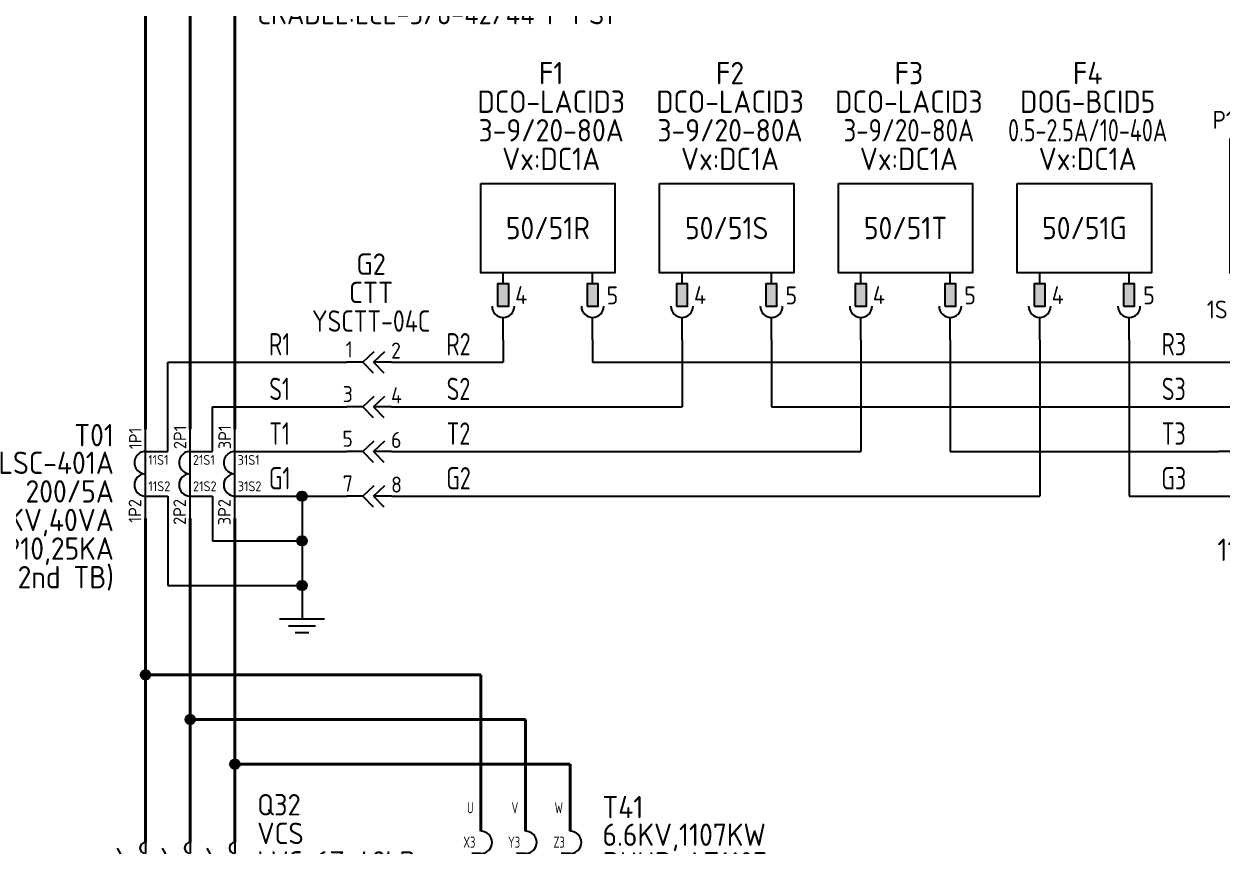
# Model space of a CAD drawing. Header units: millimetres. Extents: x 0 to 556, y 1 to 306.
# Drawn here: x 68.9 to 202.9, y 128.3 to 220.3 of the extents above; entities that cross this region are included whole.
import ezdxf
from ezdxf.enums import TextEntityAlignment as Align

# ---------------------------------------------------------------- set-up
doc = ezdxf.new("R2010")
doc.units = ezdxf.units.MM
doc.linetypes.add('JIS_02_0.7', pattern=[1.35, 0.75, -0.6])
doc.layers.add('BUS&POWER CABLE', color=2, linetype='Continuous', lineweight=40)
for name, color, linetype in [('MISC', 7, 'Continuous'), ('SYMS', 7, 'Continuous'), ('TAGS', 7, 'Continuous'), ('TERMS', 7, 'Continuous'), ('WIRE(DEFAULT)', 7, 'Continuous'), ('WIREFIXED', 7, 'Continuous')]:
    doc.layers.add(name, color=color, linetype=linetype)
doc.styles.add('SIMPLEX', font='simplex')
doc.styles.get("Standard").update_dxf_attribs({"font": 'txt.shx', "height": 2.4, "bigfont": 'whgtxt.shx'})
doc.styles.add('WD', font='ISOCP2.shx')
doc.styles.add('WD_IEC', font='ISOCP2.shx', dxfattribs={"width": 1.1, "height": 2.4, "bigfont": 'whgtxt.shx'})

# ---------------------------------------------------------------- blocks, each defined once
blk = doc.blocks.new('VG21_OCR1')
for p, q in [((-5, -6.25), (-5, -5)), ((5, -6.25), (5, -5)), ((-5, -12.5), (-5, -10)), ((5, -12.5), (5, -10))]:
    blk.add_line(p, q)
for points in [[(-7.5, 5), (7.5, 5), (7.5, -5), (-7.5, -5)], [(-5.62, -8.75), (-4.38, -8.75), (-4.38, -6.25), (-5.62, -6.25)], [(4.38, -8.75), (5.62, -8.75), (5.62, -6.25), (4.38, -6.25)]]:
    blk.add_lwpolyline(points, close=True)
for centre in [(-5, -8.75), (5, -8.75)]:
    blk.add_arc(centre, 1.25, 180, 0)
for points in [[(-5.62, -6.25), (-5.62, -8.75), (-4.38, -6.25), (-4.38, -8.75)], [(4.38, -6.25), (4.38, -8.75), (5.62, -6.25), (5.62, -8.75)]]:
    blk.add_solid(points)
at = {"style": 'WD'}
for tag, p in [('TAG1', (0.37, 15.34)), ('RATING11', (0.37, 12.14)), ('RATING1', (0.37, 8.94)), ('RATING2', (0.37, 5.74))]:
    blk.add_attdef(tag, text='', height=2.5, dxfattribs=at).set_placement(p, align=Align.BOTTOM_CENTER)
at = {"style": 'WD', "flags": 1}
for tag, p in [('INST', (-10.31, 1.22)), ('LOC', (-10.35, -0.14)), ('CAT', (-10.33, -1.49)), ('FAMILY', (-10.23, -2.87)), ('MFG', (-10.29, -4.28)), ('ASSYCODE', (-10.35, -5.64))]:
    blk.add_attdef(tag, text='', height=1, dxfattribs=at).set_placement(p, align=Align.RIGHT)
at = {"style": 'WD'}
blk.add_attdef('RATING12', text='', height=2.5, dxfattribs=at).set_placement((0, 0), align=Align.MIDDLE_CENTER)
at = {"linetype": 'Continuous', "style": 'WD'}
for tag, p in [('TERM01', (-3.66, -8.5)), ('TERM02', (6.57, -8.54))]:
    blk.add_attdef(tag, p, '', height=2, dxfattribs=at)
at = {"style": 'WD', "flags": 1}
for tag, p in [('X8TERM01', (-5, -12.5)), ('X8TERM02', (5, -12.5))]:
    blk.add_attdef(tag, p, '', height=0.32, dxfattribs=at)
blk = doc.blocks.new('HT51_TTM1')
at = {"layer": 'SYMS'}
for p, q in [((-0.7, 0), (-2.5, 0)), ((-0.7, 0), (0.56, 1.2)), ((-0.7, 0), (0.45, -1.2)), ((0.5, 0), (1.76, 1.2)), ((2.5, 0), (0.5, 0)), ((0.5, 0), (1.65, -1.2))]:
    blk.add_line(p, q, dxfattribs=at)
at = {"style": 'WD_IEC'}
for tag, p in [('TAG1', (0.23, 10.96)), ('RATING12', (0.23, 7.79)), ('RATING11', (0.23, 4.59))]:
    blk.add_attdef(tag, text='', height=2.4, dxfattribs=at).set_placement(p, align=Align.MIDDLE_CENTER)
blk.add_attdef('TERM01', text='', height=1.8, dxfattribs=at).set_placement((-1.81, 0.52), align=Align.RIGHT)
blk.add_attdef('TERM02', (2.46, 0.39), '', height=1.8, dxfattribs=at)
at = {"style": 'WD', "flags": 1}
for tag, p in [('X4TERM01', (-2.5, 0)), ('X1TERM02', (2.5, 0))]:
    blk.add_attdef(tag, p, '', height=0.08, dxfattribs=at)
at = {"style": 'WD_IEC', "flags": 1}
for tag, p in [('INST', (-3.15, -3.28)), ('LOC', (-3.18, -4.58)), ('FAMILY', (-3.05, -5.97)), ('MFG', (-2.98, -7.5)), ('CAT', (-3.01, -8.8)), ('ASSYCODE', (-2.88, -10.19)), ('CAT01', (-2.88, -11.59)), ('CAT02', (-2.88, -13.05))]:
    blk.add_attdef(tag, text='', height=1, dxfattribs=at).set_placement(p, align=Align.RIGHT)
blk = doc.blocks.new('HT52_TTM1')
at = {"layer": 'SYMS'}
for p, q in [((-0.7, 0), (-2.5, 0)), ((-0.7, 0), (0.56, 1.2)), ((-0.7, 0), (0.45, -1.2)), ((0.5, 0), (1.76, 1.2)), ((2.5, 0), (0.5, 0)), ((0.5, 0), (1.65, -1.2))]:
    blk.add_line(p, q, dxfattribs=at)
at = {"style": 'WD_IEC', "flags": 1}
for tag, p in [('TAG2', (0.23, 10.96)), ('RATING12', (0.23, 7.79)), ('RATING11', (0.23, 4.59))]:
    blk.add_attdef(tag, text='', height=2.4, dxfattribs=at).set_placement(p, align=Align.MIDDLE_CENTER)
at = {"style": 'WD_IEC'}
blk.add_attdef('TERM01', text='', height=1.8, dxfattribs=at).set_placement((-1.81, 0.52), align=Align.RIGHT)
blk.add_attdef('TERM02', (2.46, 0.39), '', height=1.8, dxfattribs=at)
at = {"style": 'WD', "flags": 1}
for tag, p in [('X4TERM01', (-2.5, 0)), ('X1TERM02', (2.5, 0))]:
    blk.add_attdef(tag, p, '', height=0.08, dxfattribs=at)
at = {"style": 'WD_IEC', "flags": 1}
for tag, p in [('INST', (-3.15, -3.28)), ('LOC', (-3.18, -4.58)), ('FAMILY', (-3.05, -5.97))]:
    blk.add_attdef(tag, text='', height=1, dxfattribs=at).set_placement(p, align=Align.RIGHT)
blk = doc.blocks.new('WD_WNH')
at = {"linetype": 'Continuous', "style": 'WD_IEC', "width": 0.8}
blk.add_attdef('WIRENO', text='', height=2.5, dxfattribs=at).set_placement((0, 0.75), align=Align.CENTER)
at = {"style": 'WD_IEC', "flags": 1}
for tag, p in [('W08USER', (0, 0.375)), ('W04USER', (0, 0.875)), ('W05USER', (0, 0.75)), ('W09USER', (0, 0.25)), ('W03USER', (0, 1)), ('W06USER', (0, 0.625)), ('W07USER', (0, 0.5)), ('W02USER', (0, 1.125)), ('W01USER', (0, 1.25)), ('W10USER', (0, 0.125))]:
    blk.add_attdef(tag, text='', height=0.08, dxfattribs=at).set_placement(p, align=Align.CENTER)
blk = doc.blocks.new('VDA1_CT1')
for p, q in [((0, -5), (0, 5)), ((0, 2.5), (2.5, 2.5)), ((0, -2.5), (2.5, -2.5))]:
    blk.add_line(p, q)
for centre, start, end in [((0, 1.25), 90, 270.1236), ((0, -1.25), 90.1236, 270)]:
    blk.add_arc(centre, 1.25, start, end)
at = {"style": 'WD_IEC', "width": 1.05}
blk.add_attdef('TERM01', text='', height=1.4, rotation=90, dxfattribs=at).set_placement((-0.02, 2.76), align=Align.BOTTOM_LEFT)
at = {"style": 'WD_IEC'}
for tag, p in [('TAG1', (-3.54, 3.07)), ('RATING11', (-3.54, -0.02)), ('RATING1', (-3.54, -3.22)), ('RATING2', (-3.54, -6.42)), ('RATING3', (-3.54, -9.62)), ('RATING4', (-3.54, -12.82))]:
    blk.add_attdef(tag, text='', height=2.5, dxfattribs=at).set_placement(p, align=Align.RIGHT)
at = {"flags": 1}
for tag, p, height, style in [('X2TERM01', (0, 5), 0.08, 'WD'), ('X2TERM03', (2.5, 2.5), 0.08, 'WD'), ('X8TERM04', (2.5, -2.5), 0.08, 'WD'), ('INST', (4.53, -4.65), 1, 'WD_IEC'), ('X8TERM02', (0, -5), 0.08, 'WD'), ('LOC', (4.42, -5.91), 1, 'WD_IEC'), ('FAMILY', (4.43, -7.27), 1, 'WD_IEC'), ('CAT', (4.47, -8.52), 1, 'WD_IEC'), ('MFG', (4.41, -9.77), 1, 'WD_IEC'), ('ASSYCODE', (4.28, -11.08), 1, 'WD_IEC')]:
    blk.add_attdef(tag, p, '', height=height, dxfattribs=dict(at, style=style))
at = {"style": 'WD_IEC'}
for tag, p in [('TERM03', (0.3, 0.67)), ('TERM04', (0.32, -2.28))]:
    blk.add_attdef(tag, text='', height=1.1, dxfattribs=at).set_placement(p, align=Align.BOTTOM_LEFT)
at = {"style": 'WD_IEC', "width": 1.05}
blk.add_attdef('TERM02', text='', height=1.4, rotation=90, dxfattribs=at).set_placement((-0.06, -2.83), align=Align.BOTTOM_RIGHT)
blk = doc.blocks.new('VDA2_CT1')
for p, q in [((0, -5), (0, 5)), ((0, 2.5), (2.5, 2.5)), ((0, -2.5), (2.5, -2.5))]:
    blk.add_line(p, q)
for centre, start, end in [((0, 1.25), 90, 270.1236), ((0, -1.25), 90.1236, 270)]:
    blk.add_arc(centre, 1.25, start, end)
at = {"style": 'WD_IEC', "width": 1.05}
blk.add_attdef('TERM01', text='', height=1.4, rotation=90, dxfattribs=at).set_placement((-0.02, 2.76), align=Align.BOTTOM_LEFT)
at = {"style": 'WD_IEC', "flags": 1}
for tag, p in [('TAG2', (-3.54, 3.07)), ('RATING11', (-3.54, -0.02)), ('RATING1', (-3.54, -3.22)), ('RATING2', (-3.54, -6.42)), ('RATING3', (-3.54, -9.62)), ('RATING4', (-3.54, -12.82))]:
    blk.add_attdef(tag, text='', height=2.5, dxfattribs=at).set_placement(p, align=Align.RIGHT)
at = {"flags": 1}
for tag, p, height, style in [('X2TERM01', (0, 5), 0.08, 'WD'), ('X2TERM03', (2.5, 2.5), 0.08, 'WD'), ('X8TERM04', (2.5, -2.5), 0.08, 'WD'), ('INST', (4.53, -4.65), 1, 'WD_IEC'), ('X8TERM02', (0, -5), 0.08, 'WD'), ('LOC', (4.42, -5.91), 1, 'WD_IEC'), ('FAMILY', (4.43, -7.27), 1, 'WD_IEC'), ('CAT', (4.47, -8.52), 1, 'WD_IEC'), ('MFG', (4.41, -9.77), 1, 'WD_IEC'), ('ASSYCODE', (4.28, -11.08), 1, 'WD_IEC')]:
    blk.add_attdef(tag, p, '', height=height, dxfattribs=dict(at, style=style))
at = {"style": 'WD_IEC'}
for tag, p in [('TERM03', (0.3, 0.67)), ('TERM04', (0.32, -2.28))]:
    blk.add_attdef(tag, text='', height=1.1, dxfattribs=at).set_placement(p, align=Align.BOTTOM_LEFT)
at = {"style": 'WD_IEC', "width": 1.05}
blk.add_attdef('TERM02', text='', height=1.4, rotation=90, dxfattribs=at).set_placement((-0.06, -2.83), align=Align.BOTTOM_RIGHT)
blk = doc.blocks.new('WDDOT')
for radius in [0.529, 0.33, 0.164]:
    blk.add_circle((0, 0), radius)
blk = doc.blocks.new('VGND2')
at = {"color": 3}
for p, q in [((0, 0), (0, -1.25)), ((-2.5, -1.25), (2.5, -1.25)), ((-1.5, -2), (1.5, -2)), ((-0.75, -2.75), (0.75, -2.75))]:
    blk.add_line(p, q, dxfattribs=at)
at = {"style": 'WD_IEC'}
for tag, p in [('INST', (-4.14, 0.1)), ('LOC', (-4.14, -3.4))]:
    blk.add_attdef(tag, text='', height=2.5, dxfattribs=at).set_placement(p, align=Align.RIGHT)
at = {"style": 'WD_IEC', "flags": 1}
blk.add_attdef('X2TERM01', (0, 0), '', height=0.32, dxfattribs=at)
at = {"color": 3, "style": 'WD_IEC', "flags": 1}
blk.add_attdef('TAG1', text='', height=2.4, dxfattribs=at).set_placement((-2.47, -6.6), align=Align.RIGHT)
blk = doc.blocks.new('Q020501')
for p, q in [((0, 0), (-1.41, 1.41)), ((-4, 0), (4, 0)), ((0, 0), (-1.41, -1.42))]:
    blk.add_line(p, q)
blk = doc.blocks.new('VH51_WHMT1')
for p, q in [((2.5, 30), (2.5, 25)), ((7.5, 30), (7.5, 25)), ((12.5, 30), (12.5, 25)), ((1.5, 7.5), (2.5, 10)), ((5.5, 10), (5.5, 0)), ((9.5, 10), (9.5, -10)), ((13.5, 7.5), (12.5, 10)), ((1.5, 7.5), (1.5, 0)), ((13.5, 7.5), (13.5, -10)), ((0, 0), (1.5, 0)), ((5.5, 0), (15, 0)), ((9.5, -10), (0, -10)), ((13.5, -10), (15, -10))]:
    blk.add_line(p, q)
for points in [[(1.25, 25), (1.25, 20), (13.75, 20), (13.75, 25)], [(1.25, 20), (1.25, 10), (13.75, 10), (13.75, 20)]]:
    blk.add_lwpolyline(points, close=True)
at = {"layer": 'SYMS'}
blk.add_blockref('Q020501', (7.5, 22.5), dxfattribs=at)
at = {"style": 'SIMPLEX'}
blk.add_text('Wh', height=3, dxfattribs=at).set_placement((7.5, 15), align=Align.MIDDLE)
at = {"flags": 1}
for tag, p, height, style in [('X2TERM01', (2.5, 30), 0.08, 'WD'), ('X2TERM02', (7.5, 30), 0.08, 'WD'), ('X2TERM03', (12.5, 30), 0.08, 'WD'), ('INST', (15.13, 26), 1, 'WD_IEC'), ('LOC', (15.13, 24.65), 1, 'WD_IEC'), ('X4TERM04', (0, 0), 0.08, 'WD'), ('X1TERM05', (15, 0), 0.08, 'WD'), ('X4TERM06', (0, -10), 0.08, 'WD'), ('X1TERM07', (15, -10), 0.08, 'WD')]:
    blk.add_attdef(tag, p, '', height=height, dxfattribs=dict(at, style=style))
at = {"style": 'WD_IEC'}
for tag, p in [('TERM01', (1.72, 26.11)), ('TERM02', (6.72, 26.11)), ('TERM03', (11.72, 26.11)), ('TERM04', (1.02, 4.89)), ('TERM05', (5.02, 4.89))]:
    blk.add_attdef(tag, text='', height=2, dxfattribs=at).set_placement(p, align=Align.RIGHT)
for tag, p, height in [('TAG1', (14.55, 21.69), 2.5), ('TERM06', (9.65, 4.79), 2), ('TERM07', (13.65, 4.79), 2)]:
    blk.add_attdef(tag, p, '', height=height, dxfattribs=at)
at = {"style": 'WD_IEC', "flags": 1}
for tag, p in [('ASSYCODE', (-0.04, 15.09)), ('FAMILY', (-0.04, 13.59)), ('CAT', (-0.04, 12.09)), ('MFG', (-0.04, 10.72))]:
    blk.add_attdef(tag, text='', height=1, dxfattribs=at).set_placement(p, align=Align.RIGHT)
at = {"style": 'WD_IEC'}
for tag, p in [('RATING11', (8.08, -16.56)), ('RATING1', (8.08, -19.76)), ('RATING2', (8.08, -22.96))]:
    blk.add_attdef(tag, text='', height=2.5, dxfattribs=at).set_placement(p, align=Align.TOP_CENTER)
blk = doc.blocks.new('VA22_VCST1')
at = {"color": 2, "lineweight": 40}
for p, q in [((-5, 6.25), (-5, 3.75)), ((0, 6.25), (0, 3.75)), ((5, 6.25), (5, 3.75)), ((-5, -2.5), (-5, -6.25)), ((0, -2.5), (0, -6.25)), ((5, -2.5), (5, -6.25))]:
    blk.add_line(p, q, dxfattribs=at)
for p, q in [((-5, -2.5), (-8.12, 3.12)), ((-5, 3.75), (-5, 2.5)), ((0, -2.5), (-3.12, 3.12)), ((0, 3.75), (0, 2.5)), ((5, -2.5), (1.88, 3.12)), ((5, 3.75), (5, 2.5))]:
    blk.add_line(p, q)
at = {"linetype": 'JIS_02_0.7'}
blk.add_line((-6.39, 0), (3.61, 0), dxfattribs=at)
for centre in [(-5, 3.12), (0, 3.12), (5, 3.12)]:
    blk.add_arc(centre, 0.625, 90, 270)
at = {"style": 'WD_IEC'}
for tag, p in [('TAG2', (7.49, 7.96)), ('RATING12', (7.49, 4.76)), ('RATING11', (7.49, 1.56)), ('RATING10', (7.49, -1.64)), ('RATING1', (7.49, -4.84)), ('RATING2', (7.49, -8.04))]:
    blk.add_attdef(tag, text='', height=2.4, dxfattribs=at).set_placement(p, align=Align.MIDDLE_LEFT)
at = {"style": 'WD', "flags": 1}
for tag, p, height in [('X2TERM01', (-5, 6.25), 0.08), ('X2TERM02', (0, 6.25), 0.08), ('X2TERM03', (5, 6.25), 0.08), ('X4LINK', (-6.39, 0), 0.01), ('X1LINK', (3.61, 0), 0.01), ('X8TERM04', (-5, -6.25), 0.08), ('X8TERM05', (0, -6.25), 0.08), ('X8TERM06', (5, -6.25), 0.08)]:
    blk.add_attdef(tag, p, '', height=height, dxfattribs=at)
at = {"style": 'WD_IEC', "flags": 1}
for tag, p in [('INST', (-6.99, -4.03)), ('LOC', (-7.02, -5.33)), ('FAMILY', (-6.9, -6.72)), ('WDTAGALT', (-6.95, -8.07))]:
    blk.add_attdef(tag, text='', height=1, dxfattribs=at).set_placement(p, align=Align.RIGHT)
blk = doc.blocks.new('VA21_CRADLE2')
at = {"color": 2, "lineweight": 40}
for p, q in [((-5, 21.25), (-5, 17.5)), ((0, 21.25), (0, 17.5)), ((5, 21.25), (5, 17.5)), ((-5, -21.25), (-5, -17.5)), ((0, -21.25), (0, -17.5)), ((5, -21.25), (5, -17.5))]:
    blk.add_line(p, q, dxfattribs=at)
for points in [[(-4.38, 16.25), (-5.62, 16.25), (-5.62, 13.75), (-4.38, 13.75)], [(0.62, 16.25), (-0.62, 16.25), (-0.62, 13.75), (0.62, 13.75)], [(5.62, 16.25), (4.38, 16.25), (4.38, 13.75), (5.62, 13.75)], [(-4.38, -16.25), (-5.62, -16.25), (-5.62, -13.75), (-4.38, -13.75)], [(0.62, -16.25), (-0.62, -16.25), (-0.62, -13.75), (0.62, -13.75)], [(5.62, -16.25), (4.38, -16.25), (4.38, -13.75), (5.62, -13.75)]]:
    blk.add_lwpolyline(points, close=True)
for centre, start, end in [((-5, 16.25), 0, 180), ((0, 16.25), 0, 180), ((5, 16.25), 0, 180), ((-5, -16.25), 180, 0), ((0, -16.25), 180, 0), ((5, -16.25), 180, 0)]:
    blk.add_arc(centre, 1.25, start, end)
for points in [[(-4.38, 13.75), (-4.38, 16.25), (-5.62, 13.75), (-5.62, 16.25)], [(0.62, 13.75), (0.62, 16.25), (-0.62, 13.75), (-0.62, 16.25)], [(5.62, 13.75), (5.62, 16.25), (4.38, 13.75), (4.38, 16.25)], [(-4.38, -13.75), (-4.38, -16.25), (-5.62, -13.75), (-5.62, -16.25)], [(0.62, -13.75), (0.62, -16.25), (-0.62, -13.75), (-0.62, -16.25)], [(5.62, -13.75), (5.62, -16.25), (4.38, -13.75), (4.38, -16.25)]]:
    blk.add_solid(points)
at = {"style": 'WD', "flags": 1}
for tag, p in [('X2TERM01', (-5, 21.25)), ('X2TERM02', (0, 21.25)), ('X2TERM03', (5, 21.25)), ('X8TERM04', (-5, -21.25)), ('X8TERM05', (0, -21.25)), ('X8TERM06', (5, -21.25))]:
    blk.add_attdef(tag, p, '', height=0.08, dxfattribs=at)
at = {"style": 'WD_IEC', "flags": 1}
for tag, p in [('INST', (-7.37, -18.1)), ('LOC', (-7.4, -19.4)), ('FAMILY', (-7.27, -20.79)), ('MFG', (-7.27, -22.22)), ('CAT', (-7.27, -23.54)), ('ASSYCODE', (-7.27, -24.87)), ('WDTAGALT', (-7.27, -26.26))]:
    blk.add_attdef(tag, text='', height=1, dxfattribs=at).set_placement(p, align=Align.RIGHT)
at = {"style": 'WD_IEC'}
blk.add_attdef('RATING11', text='', height=2.4, dxfattribs=at).set_placement((7.49, -18.5), align=Align.MIDDLE_LEFT)
at = {"style": 'WD_IEC', "flags": 1}
blk.add_attdef('TAG1', text='', height=2.4, dxfattribs=at).set_placement((7.49, -21.54), align=Align.MIDDLE_LEFT)
blk = doc.blocks.new('VD61_AUTOTRT1')
at = {"color": 2, "lineweight": 40}
for p, q in [((-5, 10), (-5, 5)), ((0, 10), (0, 5)), ((5, 10), (5, 5)), ((-5, -5), (-5, -10)), ((0, -5), (0, -10)), ((5, -5), (5, -10))]:
    blk.add_line(p, q, dxfattribs=at)
for p, q in [((-5, 2.5), (-6, 2.5)), ((0, 2.5), (-1, 2.5)), ((5, 2.5), (4, 2.5)), ((-5, 0), (-6, 0)), ((0, 0), (-1, 0)), ((5, 0), (4, 0)), ((-5, -2.5), (-6, -2.5)), ((0, -2.5), (-1, -2.5)), ((5, -2.5), (4, -2.5))]:
    blk.add_line(p, q)
for centre in [(-5, 3.75), (0, 3.75), (5, 3.75), (-5, 1.25), (0, 1.25), (5, 1.25), (-5, -1.25), (0, -1.25), (5, -1.25), (-5, -3.75), (0, -3.75), (5, -3.75)]:
    blk.add_arc(centre, 1.25, 270, 90)
at = {"style": 'WD_IEC', "flags": 1}
for tag, p in [('INST', (8.94, 10.62)), ('LOC', (8.98, 9.45))]:
    blk.add_attdef(tag, p, '', height=1, dxfattribs=at)
at = {"flags": 1}
for tag, p in [('X2TERM01', (-5, 10)), ('X2TERM06', (0, 10)), ('X2TERM11', (5, 10)), ('X4TERM02', (-6, 2.5)), ('X4TERM07', (-1, 2.5)), ('X4TERM12', (4, 2.5)), ('X4TERM03', (-6, 0)), ('X4TERM08', (-1, 0)), ('X4TERM13', (4, 0)), ('X4TERM04', (-6, -2.5)), ('X4TERM09', (-1, -2.5)), ('X4TERM14', (4, -2.5)), ('X8TERM05', (-5, -10)), ('X8TERM10', (0, -10)), ('X8TERM15', (5, -10))]:
    blk.add_attdef(tag, p, '', height=0.08, dxfattribs=at)
at = {"style": 'WD_IEC', "width": 0.75}
for tag, p in [('TERM01', (-5.81, 7)), ('TERM06', (-0.81, 7)), ('TERM11', (4.19, 7)), ('TERM02', (-5.61, 3.15)), ('TERM07', (-0.61, 3.15)), ('TERM12', (4.39, 3.15)), ('TERM03', (-5.61, 0.65)), ('TERM08', (-0.61, 0.65)), ('TERM13', (4.39, 0.65)), ('TERM04', (-5.61, -1.85)), ('TERM09', (-0.61, -1.85)), ('TERM14', (4.39, -1.85)), ('TERM05', (-5.61, -7.82)), ('TERM10', (-0.61, -7.82)), ('TERM15', (4.39, -7.82))]:
    blk.add_attdef(tag, text='', height=1.25, dxfattribs=at).set_placement(p, align=Align.RIGHT)
at = {"style": 'WD_IEC'}
for tag, p in [('TAG1', (8.6, 6.45)), ('RATING1', (8.6, 3.36)), ('RATING11', (8.6, 0.16)), ('RATING2', (8.6, -3.04)), ('RATING3', (8.6, -6.24)), ('RATING4', (8.6, -9.44)), ('DESC1', (8.6, -12.64))]:
    blk.add_attdef(tag, p, '', height=2.5, dxfattribs=at)
at = {"style": 'WD_IEC', "flags": 1}
for tag, p in [('FAMILY', (-6.92, -10.38)), ('CAT', (-6.92, -11.88)), ('MFG', (-6.87, -13.16)), ('ASSYCODE', (-6.87, -14.53))]:
    blk.add_attdef(tag, text='', height=1, dxfattribs=at).set_placement(p, align=Align.RIGHT)

msp = doc.modelspace()

# ---------------------------------------------------------------- linework, layer by layer
at = {"layer": 'BUS&POWER CABLE', "linetype": 'Continuous'}
for p, q in [((82.5, 218.75), (82.5, 175)), ((92.5, 218.75), (92.5, 175)), ((82.5, 165), (82.5, 131.25)), ((87.5, 165), (87.5, 131.25)), ((92.5, 165), (92.5, 131.25))]:
    msp.add_line(p, q, dxfattribs=at)
at = {"layer": 'BUS&POWER CABLE'}
for p, q in [((87.5, 218.75), (87.5, 175)), ((82.5, 147.5), (120, 147.5)), ((120, 147.5), (120, 135)), ((87.5, 142.5), (125, 142.5)), ((125, 142.5), (125, 135)), ((92.5, 137.5), (130, 137.5)), ((130, 137.5), (130, 135)), ((125, 135), (125, 135)), ((130, 135), (130, 135))]:
    msp.add_line(p, q, dxfattribs=at)
at = {"layer": 'WIRE(DEFAULT)', "linetype": 'Continuous'}
for p, q in [((122.5, 185), (122.5, 182.5)), ((132.5, 185), (132.5, 182.5)), ((162.5, 185), (162.5, 172.5)), ((172.5, 185), (172.5, 172.5)), ((110, 182.5), (117.5, 182.5)), ((117.5, 182.5), (122.5, 182.5)), ((110, 172.5), (117.5, 172.5)), ((117.5, 172.5), (162.5, 172.5))]:
    msp.add_line(p, q, dxfattribs=at)
at = {"layer": 'WIRE(DEFAULT)'}
for p, q in [((142.5, 185), (142.5, 177.5)), ((152.5, 185), (152.5, 177.5)), ((182.5, 185), (182.5, 167.5)), ((192.5, 185), (192.5, 167.5)), ((85, 172.5), (85, 182.5)), ((85, 182.5), (105, 182.5)), ((132.5, 182.5), (202.5, 182.5)), ((90, 172.5), (90, 177.5)), ((90, 177.5), (105, 177.5)), ((110, 177.5), (142.5, 177.5)), ((152.5, 177.5), (320, 177.5)), ((95, 172.5), (95, 172.5)), ((95, 172.5), (105, 172.5)), ((172.5, 172.5), (202.5, 172.5)), ((85, 167.5), (85, 157.5)), ((90, 167.5), (90, 162.5)), ((95, 167.5), (95, 167.5)), ((95, 167.5), (105, 167.5)), ((100, 167.5), (100, 162.5)), ((110, 167.5), (182.5, 167.5)), ((192.5, 167.5), (320, 167.5)), ((90, 162.5), (100, 162.5)), ((100, 162.5), (100, 157.5)), ((85, 157.5), (100, 157.5)), ((100, 157.5), (100, 155))]:
    msp.add_line(p, q, dxfattribs=at)

# ---------------------------------------------------------------- block references
at = {"layer": 'SYMS'}
ref = msp.add_blockref('VA21_CRADLE2', (87.5, 240), dxfattribs=at)
ref.add_attrib('RATING11', 'CRADLE:LCL-3/6-42/44 F PS1', dxfattribs={"layer": 'MISC', "height": 2.4, "style": 'WD_IEC'}).set_placement((94.99, 221.5), align=Align.MIDDLE_LEFT)
at = {"layer": 'SYMS', "linetype": 'Continuous'}
ref = msp.add_blockref('VG21_OCR1', (127.5, 197.5), dxfattribs=at)
ref.add_attrib('TERM02', '5', (134.07, 188.96), dxfattribs={"layer": 'TERMS', "linetype": 'Continuous', "height": 2, "style": 'WD'})
ref.add_attrib('TERM01', '4', (123.84, 189), dxfattribs={"layer": 'TERMS', "linetype": 'Continuous', "height": 2, "style": 'WD'})
ref.add_attrib('RATING12', '50/51R', dxfattribs={"layer": 'MISC', "height": 2.5, "style": 'WD'}).set_placement((127.5, 197.5), align=Align.MIDDLE_CENTER)
ref.add_attrib('RATING2', 'Vx:DC1A', dxfattribs={"layer": 'MISC', "height": 2.5, "style": 'WD'}).set_placement((127.87, 203.24), align=Align.BOTTOM_CENTER)
ref.add_attrib('RATING1', '3-9/20-80A', dxfattribs={"layer": 'MISC', "height": 2.5, "style": 'WD'}).set_placement((127.87, 206.44), align=Align.BOTTOM_CENTER)
ref.add_attrib('RATING11', 'DCO-LACID3', dxfattribs={"layer": 'MISC', "height": 2.5, "style": 'WD'}).set_placement((127.87, 209.64), align=Align.BOTTOM_CENTER)
ref.add_attrib('TAG1', 'F1', dxfattribs={"layer": 'TAGS', "height": 2.5, "style": 'WD'}).set_placement((127.87, 212.84), align=Align.BOTTOM_CENTER)
at = {"layer": 'SYMS'}
ref = msp.add_blockref('VG21_OCR1', (147.5, 197.5), dxfattribs=at)
ref.add_attrib('TERM02', '5', (154.07, 188.96), dxfattribs={"layer": 'TERMS', "linetype": 'Continuous', "height": 2, "style": 'WD'})
ref.add_attrib('TERM01', '4', (143.84, 189), dxfattribs={"layer": 'TERMS', "linetype": 'Continuous', "height": 2, "style": 'WD'})
ref.add_attrib('RATING12', '50/51S', dxfattribs={"layer": 'MISC', "height": 2.5, "style": 'WD'}).set_placement((147.5, 197.5), align=Align.MIDDLE_CENTER)
ref.add_attrib('RATING2', 'Vx:DC1A', dxfattribs={"layer": 'MISC', "height": 2.5, "style": 'WD'}).set_placement((147.87, 203.24), align=Align.BOTTOM_CENTER)
ref.add_attrib('RATING1', '3-9/20-80A', dxfattribs={"layer": 'MISC', "height": 2.5, "style": 'WD'}).set_placement((147.87, 206.44), align=Align.BOTTOM_CENTER)
ref.add_attrib('RATING11', 'DCO-LACID3', dxfattribs={"layer": 'MISC', "height": 2.5, "style": 'WD'}).set_placement((147.87, 209.64), align=Align.BOTTOM_CENTER)
ref.add_attrib('TAG1', 'F2', dxfattribs={"layer": 'TAGS', "height": 2.5, "style": 'WD'}).set_placement((147.87, 212.84), align=Align.BOTTOM_CENTER)
at = {"layer": 'SYMS', "linetype": 'Continuous'}
ref = msp.add_blockref('VG21_OCR1', (167.5, 197.5), dxfattribs=at)
ref.add_attrib('TERM02', '5', (174.07, 188.96), dxfattribs={"layer": 'TERMS', "linetype": 'Continuous', "height": 2, "style": 'WD'})
ref.add_attrib('TERM01', '4', (163.84, 189), dxfattribs={"layer": 'TERMS', "linetype": 'Continuous', "height": 2, "style": 'WD'})
ref.add_attrib('RATING12', '50/51T', dxfattribs={"layer": 'MISC', "height": 2.5, "style": 'WD'}).set_placement((167.5, 197.5), align=Align.MIDDLE_CENTER)
ref.add_attrib('RATING2', 'Vx:DC1A', dxfattribs={"layer": 'MISC', "height": 2.5, "style": 'WD'}).set_placement((167.87, 203.24), align=Align.BOTTOM_CENTER)
ref.add_attrib('RATING1', '3-9/20-80A', dxfattribs={"layer": 'MISC', "height": 2.5, "style": 'WD', "width": 0.9}).set_placement((167.87, 206.44), align=Align.BOTTOM_CENTER)
ref.add_attrib('RATING11', 'DCO-LACID3', dxfattribs={"layer": 'MISC', "height": 2.5, "style": 'WD'}).set_placement((167.87, 209.64), align=Align.BOTTOM_CENTER)
ref.add_attrib('TAG1', 'F3', dxfattribs={"layer": 'TAGS', "height": 2.5, "style": 'WD'}).set_placement((167.87, 212.84), align=Align.BOTTOM_CENTER)
at = {"layer": 'SYMS'}
ref = msp.add_blockref('VG21_OCR1', (187.5, 197.5), dxfattribs=at)
ref.add_attrib('TERM02', '5', (194.07, 188.96), dxfattribs={"layer": 'TERMS', "linetype": 'Continuous', "height": 2, "style": 'WD'})
ref.add_attrib('TERM01', '4', (183.84, 189), dxfattribs={"layer": 'TERMS', "linetype": 'Continuous', "height": 2, "style": 'WD'})
ref.add_attrib('RATING12', '50/51G', dxfattribs={"layer": 'MISC', "height": 2.5, "style": 'WD'}).set_placement((187.5, 197.5), align=Align.MIDDLE_CENTER)
ref.add_attrib('RATING2', 'Vx:DC1A', dxfattribs={"layer": 'MISC', "height": 2.5, "style": 'WD'}).set_placement((187.87, 203.24), align=Align.BOTTOM_CENTER)
ref.add_attrib('RATING1', '0.5-2.5A/10-40A', dxfattribs={"layer": 'MISC', "height": 2.5, "style": 'WD', "width": 0.8}).set_placement((187.87, 206.44), align=Align.BOTTOM_CENTER)
ref.add_attrib('RATING11', 'DOG-BCID5', dxfattribs={"layer": 'MISC', "height": 2.5, "style": 'WD'}).set_placement((187.87, 209.64), align=Align.BOTTOM_CENTER)
ref.add_attrib('TAG1', 'F4', dxfattribs={"layer": 'TAGS', "height": 2.5, "style": 'WD'}).set_placement((187.87, 212.84), align=Align.BOTTOM_CENTER)
ref = msp.add_blockref('VH51_WHMT1', (202.5, 182.5), dxfattribs=at)
ref.add_attrib('TERM06', '3S', (212.15, 187.29), dxfattribs={"layer": 'TERMS', "height": 2, "style": 'WD_IEC'})
ref.add_attrib('TERM07', '3L', (216.15, 187.29), dxfattribs={"layer": 'TERMS', "height": 2, "style": 'WD_IEC'})
ref.add_attrib('TERM05', '1L', dxfattribs={"layer": 'TERMS', "height": 2, "style": 'WD_IEC'}).set_placement((207.52, 187.39), align=Align.RIGHT)
ref.add_attrib('TERM04', '1S', dxfattribs={"layer": 'TERMS', "height": 2, "style": 'WD_IEC'}).set_placement((203.52, 187.39), align=Align.RIGHT)
ref.add_attrib('TERM03', 'P3', dxfattribs={"layer": 'TERMS', "height": 2, "style": 'WD_IEC'}).set_placement((214.22, 208.61), align=Align.RIGHT)
ref.add_attrib('TERM02', 'P2', dxfattribs={"layer": 'TERMS', "height": 2, "style": 'WD_IEC'}).set_placement((209.22, 208.61), align=Align.RIGHT)
ref.add_attrib('TERM01', 'P1', dxfattribs={"layer": 'TERMS', "height": 2, "style": 'WD_IEC'}).set_placement((204.22, 208.61), align=Align.RIGHT)
ref.add_attrib('RATING1', '110V 5(2.5)A', dxfattribs={"layer": 'MISC', "height": 2.5, "style": 'WD_IEC'}).set_placement((210.58, 162.74), align=Align.TOP_CENTER)
ref.add_attrib('RATING11', 'WL32STe', dxfattribs={"layer": 'MISC', "height": 2.5, "style": 'WD_IEC'}).set_placement((210.58, 165.94), align=Align.TOP_CENTER)
ref.add_attrib('TAG1', 'P1', (217.05, 204.19), dxfattribs={"layer": 'TAGS', "height": 2.5, "style": 'WD_IEC'})
ref = msp.add_blockref('HT51_TTM1', (107.5, 182.5), dxfattribs=at)
ref.add_attrib('RATING11', 'YSCTT-04C', dxfattribs={"layer": 'MISC', "height": 2.4, "style": 'WD_IEC', "width": 0.9}).set_placement((107.73, 187.09), align=Align.MIDDLE_CENTER)
ref.add_attrib('TAG1', 'G2', dxfattribs={"layer": 'TAGS', "height": 2.4, "style": 'WD_IEC'}).set_placement((107.73, 193.46), align=Align.MIDDLE_CENTER)
ref.add_attrib('TERM02', '2', (109.96, 182.89), dxfattribs={"layer": 'TERMS', "height": 1.8, "style": 'WD_IEC'})
ref.add_attrib('TERM01', '1', dxfattribs={"layer": 'TERMS', "height": 1.8, "style": 'WD_IEC'}).set_placement((105.69, 183.02), align=Align.RIGHT)
ref.add_attrib('RATING12', 'CTT', dxfattribs={"layer": 'MISC', "height": 2.4, "style": 'WD_IEC'}).set_placement((107.73, 190.29), align=Align.MIDDLE_CENTER)
ref = msp.add_blockref('HT52_TTM1', (107.5, 177.5), dxfattribs=at)
ref.add_attrib('TERM02', '4', (109.96, 177.89), dxfattribs={"layer": 'TERMS', "height": 1.8, "style": 'WD_IEC'})
ref.add_attrib('TERM01', '3', dxfattribs={"layer": 'TERMS', "height": 1.8, "style": 'WD_IEC'}).set_placement((105.69, 178.02), align=Align.RIGHT)
ref = msp.add_blockref('VDA1_CT1', (82.5, 170), dxfattribs=at)
ref.add_attrib('TERM04', '11S2', dxfattribs={"layer": 'TERMS', "height": 1.1, "style": 'WD_IEC'}).set_placement((82.82, 167.72), align=Align.BOTTOM_LEFT)
ref.add_attrib('TERM03', '11S1', dxfattribs={"layer": 'TERMS', "height": 1.1, "style": 'WD_IEC'}).set_placement((82.8, 170.67), align=Align.BOTTOM_LEFT)
ref.add_attrib('TERM02', '1P2', dxfattribs={"layer": 'TERMS', "height": 1.4, "rotation": 90, "style": 'WD_IEC', "width": 1.05}).set_placement((82.44, 167.17), align=Align.BOTTOM_RIGHT)
ref.add_attrib('TERM01', '1P1', dxfattribs={"layer": 'TERMS', "height": 1.4, "rotation": 90, "style": 'WD_IEC', "width": 1.05}).set_placement((82.48, 172.76), align=Align.BOTTOM_LEFT)
ref.add_attrib('RATING4', 'P2 SIDE(2nd TB)', dxfattribs={"layer": 'MISC', "height": 2.5, "style": 'WD_IEC'}).set_placement((78.96, 157.18), align=Align.RIGHT)
ref.add_attrib('RATING3', '5P10,25KA', dxfattribs={"layer": 'MISC', "height": 2.5, "style": 'WD_IEC'}).set_placement((78.96, 160.38), align=Align.RIGHT)
ref.add_attrib('RATING2', '7.2KV,40VA', dxfattribs={"layer": 'MISC', "height": 2.5, "style": 'WD_IEC'}).set_placement((78.96, 163.58), align=Align.RIGHT)
ref.add_attrib('RATING1', '200/5A', dxfattribs={"layer": 'MISC', "height": 2.5, "style": 'WD_IEC'}).set_placement((78.96, 166.78), align=Align.RIGHT)
ref.add_attrib('RATING11', 'LSC-401A', dxfattribs={"layer": 'MISC', "height": 2.5, "style": 'WD_IEC'}).set_placement((78.96, 169.98), align=Align.RIGHT)
ref.add_attrib('TAG1', 'T01', dxfattribs={"layer": 'TAGS', "height": 2.5, "style": 'WD_IEC'}).set_placement((78.96, 173.07), align=Align.RIGHT)
ref = msp.add_blockref('VDA2_CT1', (87.5, 170), dxfattribs=at)
ref.add_attrib('TERM04', '21S2', dxfattribs={"layer": 'TERMS', "height": 1.1, "style": 'WD_IEC'}).set_placement((87.82, 167.72), align=Align.BOTTOM_LEFT)
ref.add_attrib('TERM03', '21S1', dxfattribs={"layer": 'TERMS', "height": 1.1, "style": 'WD_IEC'}).set_placement((87.8, 170.67), align=Align.BOTTOM_LEFT)
ref.add_attrib('TERM02', '2P2', dxfattribs={"layer": 'TERMS', "height": 1.4, "rotation": 90, "style": 'WD_IEC', "width": 1.05}).set_placement((87.44, 167.17), align=Align.BOTTOM_RIGHT)
ref.add_attrib('TERM01', '2P1', dxfattribs={"layer": 'TERMS', "height": 1.4, "rotation": 90, "style": 'WD_IEC', "width": 1.05}).set_placement((87.48, 172.76), align=Align.BOTTOM_LEFT)
ref = msp.add_blockref('VDA2_CT1', (92.5, 170), dxfattribs=at)
ref.add_attrib('TERM04', '31S2', dxfattribs={"layer": 'TERMS', "height": 1.1, "style": 'WD_IEC'}).set_placement((92.82, 167.72), align=Align.BOTTOM_LEFT)
ref.add_attrib('TERM03', '31S1', dxfattribs={"layer": 'TERMS', "height": 1.1, "style": 'WD_IEC'}).set_placement((92.8, 170.67), align=Align.BOTTOM_LEFT)
ref.add_attrib('TERM02', '3P2', dxfattribs={"layer": 'TERMS', "height": 1.4, "rotation": 90, "style": 'WD_IEC', "width": 1.05}).set_placement((92.44, 167.17), align=Align.BOTTOM_RIGHT)
ref.add_attrib('TERM01', '3P1', dxfattribs={"layer": 'TERMS', "height": 1.4, "rotation": 90, "style": 'WD_IEC', "width": 1.05}).set_placement((92.48, 172.76), align=Align.BOTTOM_LEFT)
ref = msp.add_blockref('HT52_TTM1', (107.5, 172.5), dxfattribs=at)
ref.add_attrib('TERM02', '6', (109.96, 172.89), dxfattribs={"layer": 'TERMS', "height": 1.8, "style": 'WD_IEC'})
ref.add_attrib('TERM01', '5', dxfattribs={"layer": 'TERMS', "height": 1.8, "style": 'WD_IEC'}).set_placement((105.69, 173.02), align=Align.RIGHT)
ref = msp.add_blockref('HT52_TTM1', (107.5, 167.5), dxfattribs=at)
ref.add_attrib('TERM02', '8', (109.96, 167.89), dxfattribs={"layer": 'TERMS', "height": 1.8, "style": 'WD_IEC'})
ref.add_attrib('TERM01', '7', dxfattribs={"layer": 'TERMS', "height": 1.8, "style": 'WD_IEC'}).set_placement((105.69, 168.02), align=Align.RIGHT)
for name, p in [('WDDOT', (100, 167.5)), ('WDDOT', (100, 162.5)), ('WDDOT', (100, 157.5)), ('VGND2', (100, 155)), ('WDDOT', (82.5, 147.5)), ('WDDOT', (87.5, 142.5)), ('WDDOT', (92.5, 137.5))]:
    msp.add_blockref(name, p, dxfattribs=at)
ref = msp.add_blockref('VA22_VCST1', (87.5, 125), dxfattribs=at)
ref.add_attrib('RATING2', '6.3KA, DC110V', dxfattribs={"layer": 'MISC', "height": 2.4, "style": 'WD_IEC'}).set_placement((94.99, 116.96), align=Align.MIDDLE_LEFT)
ref.add_attrib('RATING1', '7.2KV, 200A', dxfattribs={"layer": 'MISC', "height": 2.4, "style": 'WD_IEC'}).set_placement((94.99, 120.16), align=Align.MIDDLE_LEFT)
ref.add_attrib('RATING10', '-D1 000 B6', dxfattribs={"layer": 'MISC', "height": 2.4, "style": 'WD_IEC'}).set_placement((94.99, 123.36), align=Align.MIDDLE_LEFT)
ref.add_attrib('RATING11', 'LVC-6Z-42LD', dxfattribs={"layer": 'MISC', "height": 2.4, "style": 'WD_IEC'}).set_placement((94.99, 126.56), align=Align.MIDDLE_LEFT)
ref.add_attrib('RATING12', 'VCS', dxfattribs={"layer": 'MISC', "height": 2.4, "style": 'WD_IEC'}).set_placement((94.99, 129.76), align=Align.MIDDLE_LEFT)
ref.add_attrib('TAG2', 'Q32', dxfattribs={"layer": 'TAGS', "height": 2.4, "style": 'WD_IEC'}).set_placement((94.99, 132.96), align=Align.MIDDLE_LEFT)
ref = msp.add_blockref('VD61_AUTOTRT1', (125, 125), dxfattribs=at)
ref.add_attrib('TERM15', 'Z0', dxfattribs={"layer": 'TERMS', "height": 1.25, "style": 'WD_IEC', "width": 0.75}).set_placement((129.39, 117.18), align=Align.RIGHT)
ref.add_attrib('TERM10', 'Y0', dxfattribs={"layer": 'TERMS', "height": 1.25, "style": 'WD_IEC', "width": 0.75}).set_placement((124.39, 117.18), align=Align.RIGHT)
ref.add_attrib('TERM05', 'X0', dxfattribs={"layer": 'TERMS', "height": 1.25, "style": 'WD_IEC', "width": 0.75}).set_placement((119.39, 117.18), align=Align.RIGHT)
ref.add_attrib('TERM14', 'Z1', dxfattribs={"layer": 'TERMS', "height": 1.25, "style": 'WD_IEC', "width": 0.75}).set_placement((129.39, 123.15), align=Align.RIGHT)
ref.add_attrib('TERM09', 'Y1', dxfattribs={"layer": 'TERMS', "height": 1.25, "style": 'WD_IEC', "width": 0.75}).set_placement((124.39, 123.15), align=Align.RIGHT)
ref.add_attrib('TERM04', 'X1', dxfattribs={"layer": 'TERMS', "height": 1.25, "style": 'WD_IEC', "width": 0.75}).set_placement((119.39, 123.15), align=Align.RIGHT)
ref.add_attrib('TERM08', 'Y2', dxfattribs={"layer": 'TERMS', "height": 1.25, "style": 'WD_IEC', "width": 0.75}).set_placement((124.39, 125.65), align=Align.RIGHT)
ref.add_attrib('TERM03', 'X2', dxfattribs={"layer": 'TERMS', "height": 1.25, "style": 'WD_IEC', "width": 0.75}).set_placement((119.39, 125.65), align=Align.RIGHT)
ref.add_attrib('TERM13', 'Z2', dxfattribs={"layer": 'TERMS', "height": 1.25, "style": 'WD_IEC', "width": 0.75}).set_placement((129.39, 125.65), align=Align.RIGHT)
ref.add_attrib('TERM12', 'Z3', dxfattribs={"layer": 'TERMS', "height": 1.25, "style": 'WD_IEC', "width": 0.75}).set_placement((129.39, 128.15), align=Align.RIGHT)
ref.add_attrib('TERM07', 'Y3', dxfattribs={"layer": 'TERMS', "height": 1.25, "style": 'WD_IEC', "width": 0.75}).set_placement((124.39, 128.15), align=Align.RIGHT)
ref.add_attrib('TERM02', 'X3', dxfattribs={"layer": 'TERMS', "height": 1.25, "style": 'WD_IEC', "width": 0.75}).set_placement((119.39, 128.15), align=Align.RIGHT)
ref.add_attrib('TERM01', 'U', dxfattribs={"layer": 'TERMS', "height": 1.25, "style": 'WD_IEC', "width": 0.75}).set_placement((119.19, 132), align=Align.RIGHT)
ref.add_attrib('TERM06', 'V', dxfattribs={"layer": 'TERMS', "height": 1.25, "style": 'WD_IEC', "width": 0.75}).set_placement((124.19, 132), align=Align.RIGHT)
ref.add_attrib('TERM11', 'W', dxfattribs={"layer": 'TERMS', "height": 1.25, "style": 'WD_IEC', "width": 0.75}).set_placement((129.19, 132), align=Align.RIGHT)
ref.add_attrib('RATING4', 'SET:65%', (133.6, 115.56), dxfattribs={"layer": 'MISC', "height": 2.5, "style": 'WD_IEC'})
ref.add_attrib('RATING3', 'TAP : 50-65-80%', (133.6, 118.76), dxfattribs={"layer": 'MISC', "height": 2.5, "style": 'WD_IEC'})
ref.add_attrib('RATING2', '3P,DRY', (133.6, 121.96), dxfattribs={"layer": 'MISC', "height": 2.5, "style": 'WD_IEC'})
ref.add_attrib('RATING11', 'DHHD-AT1107', (133.6, 125.16), dxfattribs={"layer": 'MISC', "height": 2.5, "style": 'WD_IEC'})
ref.add_attrib('RATING1', '6.6KV,1107KW', (133.6, 128.36), dxfattribs={"layer": 'MISC', "height": 2.5, "style": 'WD_IEC'})
ref.add_attrib('TAG1', 'T41', (133.6, 131.45), dxfattribs={"layer": 'TAGS', "height": 2.5, "style": 'WD_IEC'})
at = {"layer": 'WIREFIXED'}
ref = msp.add_blockref('WD_WNH', (97.5, 182.5), dxfattribs=at)
ref.add_attrib('WIRENOF', 'R1', dxfattribs={"linetype": 'Continuous', "height": 2.5, "style": 'WD_IEC', "width": 0.8}).set_placement((97.5, 183.25), align=Align.CENTER)
ref = msp.add_blockref('WD_WNH', (117.5, 182.5), dxfattribs=at)
ref.add_attrib('WIRENOF', 'R2', dxfattribs={"linetype": 'Continuous', "height": 2.5, "style": 'WD_IEC', "width": 0.8}).set_placement((117.5, 183.25), align=Align.CENTER)
ref = msp.add_blockref('WD_WNH', (197.5, 182.5), dxfattribs=at)
ref.add_attrib('WIRENOF', 'R3', dxfattribs={"linetype": 'Continuous', "height": 2.5, "style": 'WD_IEC', "width": 0.8}).set_placement((197.5, 183.25), align=Align.CENTER)
ref = msp.add_blockref('WD_WNH', (97.5, 177.5), dxfattribs=at)
ref.add_attrib('WIRENOF', 'S1', dxfattribs={"linetype": 'Continuous', "height": 2.5, "style": 'WD_IEC', "width": 0.8}).set_placement((97.5, 178.25), align=Align.CENTER)
ref = msp.add_blockref('WD_WNH', (117.5, 177.5), dxfattribs=at)
ref.add_attrib('WIRENOF', 'S2', dxfattribs={"linetype": 'Continuous', "height": 2.5, "style": 'WD_IEC', "width": 0.8}).set_placement((117.5, 178.25), align=Align.CENTER)
ref = msp.add_blockref('WD_WNH', (197.5, 177.5), dxfattribs=at)
ref.add_attrib('WIRENOF', 'S3', dxfattribs={"linetype": 'Continuous', "height": 2.5, "style": 'WD_IEC', "width": 0.8}).set_placement((197.5, 178.25), align=Align.CENTER)
ref = msp.add_blockref('WD_WNH', (97.5, 172.5), dxfattribs=at)
ref.add_attrib('WIRENOF', 'T1', dxfattribs={"linetype": 'Continuous', "height": 2.5, "style": 'WD_IEC', "width": 0.8}).set_placement((97.5, 173.25), align=Align.CENTER)
ref = msp.add_blockref('WD_WNH', (117.5, 172.5), dxfattribs=at)
ref.add_attrib('WIRENOF', 'T2', dxfattribs={"linetype": 'Continuous', "height": 2.5, "style": 'WD_IEC', "width": 0.8}).set_placement((117.5, 173.25), align=Align.CENTER)
ref = msp.add_blockref('WD_WNH', (197.5, 172.5), dxfattribs=at)
ref.add_attrib('WIRENOF', 'T3', dxfattribs={"linetype": 'Continuous', "height": 2.5, "style": 'WD_IEC', "width": 0.8}).set_placement((197.5, 173.25), align=Align.CENTER)
ref = msp.add_blockref('WD_WNH', (97.5, 167.5), dxfattribs=at)
ref.add_attrib('WIRENOF', 'G1', dxfattribs={"linetype": 'Continuous', "height": 2.5, "style": 'WD_IEC', "width": 0.8}).set_placement((97.5, 168.25), align=Align.CENTER)
ref = msp.add_blockref('WD_WNH', (117.5, 167.5), dxfattribs=at)
ref.add_attrib('WIRENOF', 'G2', dxfattribs={"linetype": 'Continuous', "height": 2.5, "style": 'WD_IEC', "width": 0.8}).set_placement((117.5, 168.25), align=Align.CENTER)
ref = msp.add_blockref('WD_WNH', (197.5, 167.5), dxfattribs=at)
ref.add_attrib('WIRENOF', 'G3', dxfattribs={"linetype": 'Continuous', "height": 2.5, "style": 'WD_IEC', "width": 0.8}).set_placement((197.5, 168.25), align=Align.CENTER)

doc.saveas('drawing.dxf')
